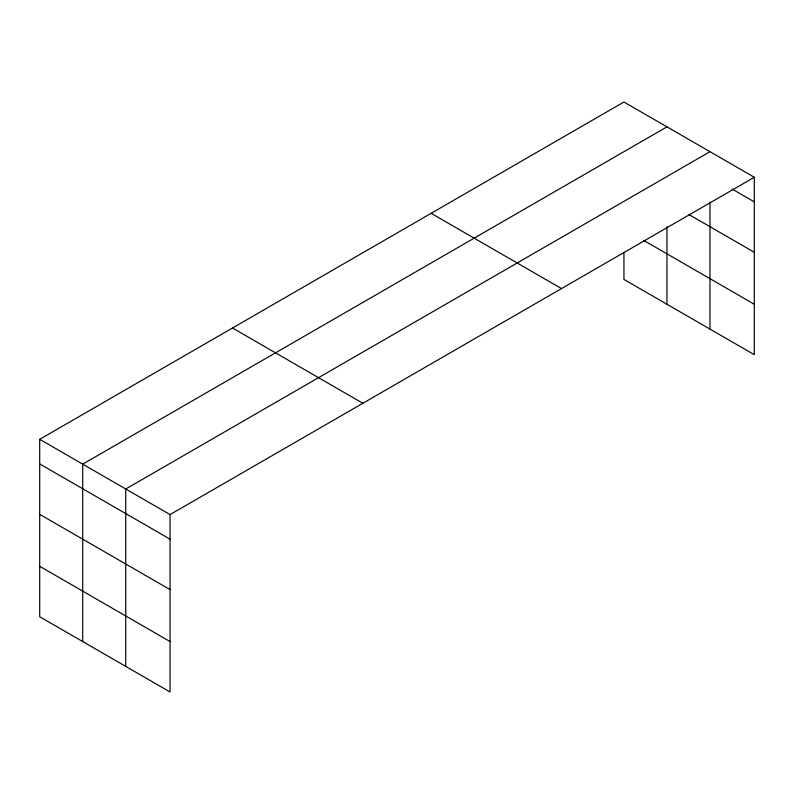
<?xml version="1.0" encoding="UTF-8"?>
<svg xmlns="http://www.w3.org/2000/svg" width="794" height="794" viewBox="0 0 794 794"><rect width="100%" height="100%" fill="white"/><g stroke="black" fill="none" stroke-linecap="round" stroke-linejoin="round"><path stroke-width="1.19" d="M709.975 202.103L709.975 329.093M623.935 252.363L623.935 279.419L754.3 354.68L754.3 177.27L623.935 102.009L39.7 439.32L39.7 616.73L170.065 691.991L170.065 514.581L39.7 439.32M666.96 126.851L82.715 464.153L82.715 641.562M709.975 151.684L125.74 488.995L125.74 666.404M170.065 514.581L754.3 177.27M732.137 189.071L754.3 201.865M688.994 214.588L754.3 252.293M643.874 240.503L754.3 304.251M431.142 213.318L561.497 288.589M232.503 328.001L362.858 403.273M39.7 463.914L170.065 539.176M39.7 514.343L170.065 589.605M39.7 566.301L170.065 641.562M666.96 226.608L666.96 304.261"/></g></svg>
